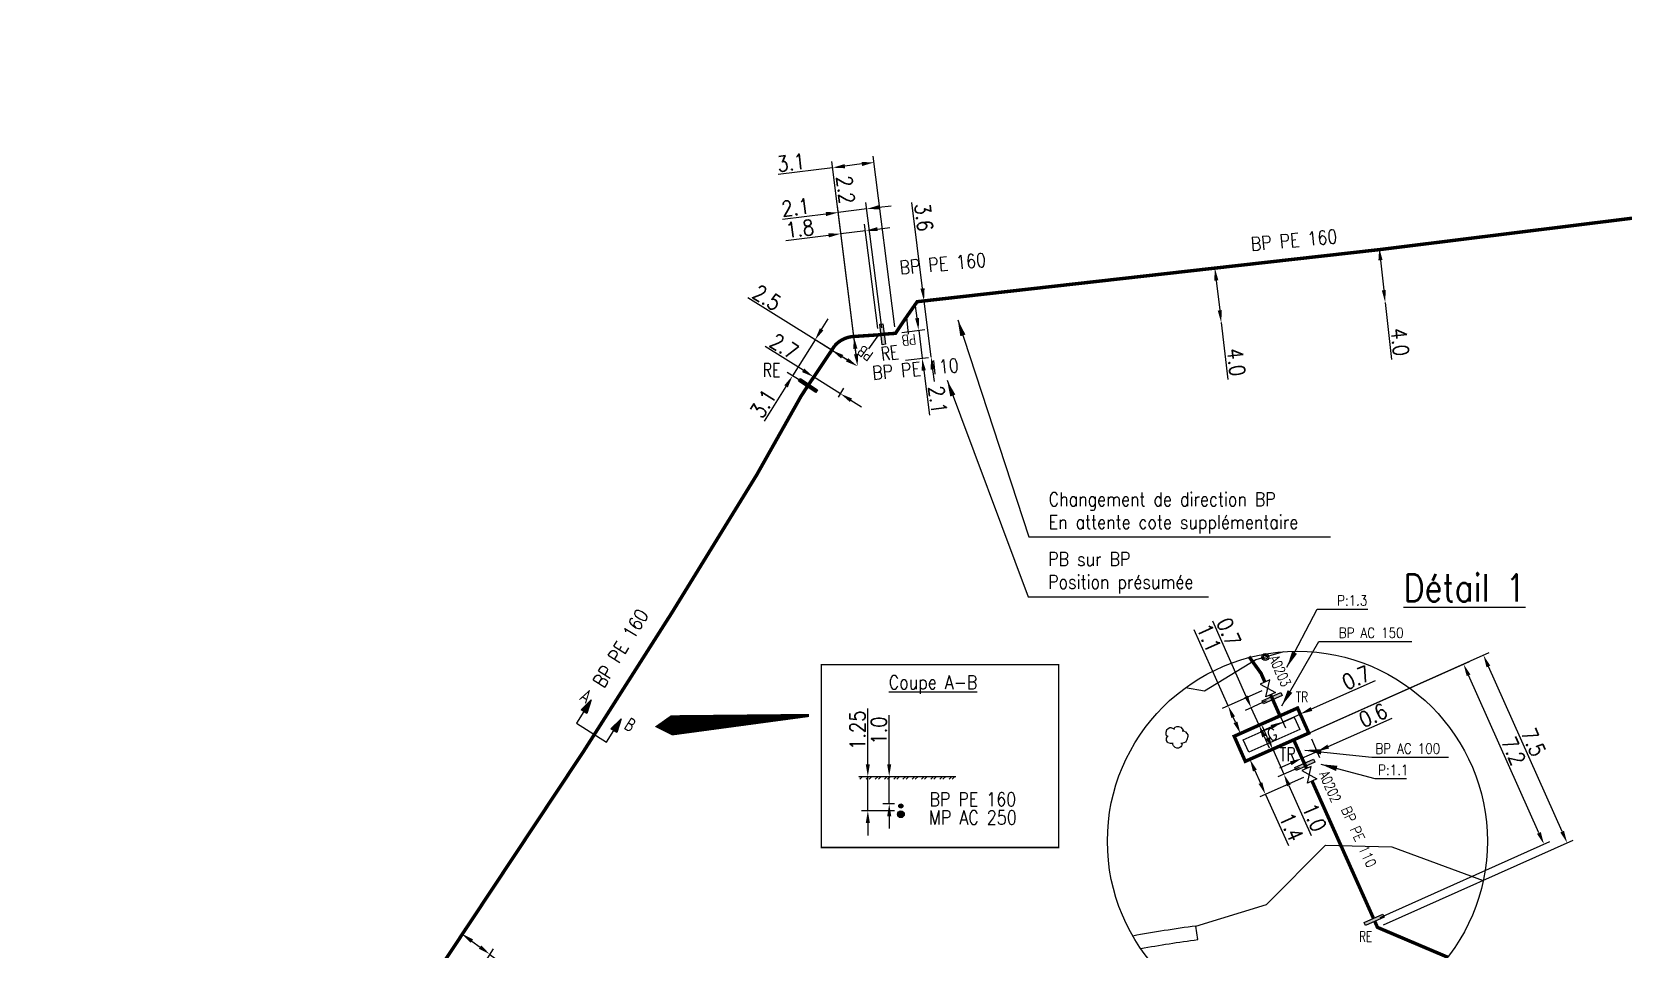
# Model space of a CAD drawing. Header units: millimetres. Extents: x 183997 to 185000, y 127999 to 129007.
# Drawn here: x 184735 to 184851.1, y 128645.7 to 128712.6 of the extents above; entities that cross this region are included whole.
import ezdxf
from ezdxf.enums import TextEntityAlignment as Align

# ---------------------------------------------------------------- set-up
doc = ezdxf.new("R2010")
doc.units = ezdxf.units.MM
doc.header["$PDMODE"] = 34
doc.linetypes.add('L_25_PE', pattern=[2000, 1000, 1000])
doc.layers.get('0').update_dxf_attribs({"linetype": 'CONTINUOUS'})
doc.layers.get('DEFPOINTS').update_dxf_attribs({"linetype": 'CONTINUOUS'})
for name, color, linetype in [('L_150', 1, 'CONTINUOUS'), ('L_340', 7, 'CONTINUOUS'), ('L_900', 7, 'CONTINUOUS')]:
    doc.layers.add(name, color=color, linetype=linetype)
doc.styles.add('G_ROMANS', font='ROMANS.SHX', dxfattribs={"width": 0.75})
doc.styles.add('indication', font='isocp.shx', dxfattribs={"width": 0.85})
doc.styles.get("Standard").update_dxf_attribs({"font": 'romans.shx', "width": 0.85})
doc.dimstyles.get("Standard").update_dxf_attribs({"dimtxt": 1.5, "dimasz": 1.2, "dimexe": 0.625, "dimexo": 0.625, "dimgap": 0.25, "dimtad": 1, "dimdec": 1, "dimzin": 0, "dimdsep": 46, "dimtxsty": 'Standard', "dimcen": -0.5, "dimadec": 0, "dimazin": 0, "dimtfac": 1, "dimtdec": 1, "dimtmove": 0, "dimatfit": 3, "dimfxl": 0, "dimtolj": 1, "dimtzin": 0, "dimarcsym": 0})

# ---------------------------------------------------------------- blocks, each defined once
blk = doc.blocks.new('t322o')
at = {"color": 0, "linetype": 'Continuous'}
for radius in [0.25, 0.15]:
    blk.add_circle((0, 0), radius, dxfattribs=at)
blk = doc.blocks.new('L_300_09')
at = {"color": 0, "linetype": 'Continuous', "flags": 128}
blk.add_lwpolyline([(0.5, -0.38), (-0.5, 0.38), (-0.5, -0.38), (0.5, 0.38), (0.5, -0.38)], dxfattribs=at)
at = {"color": 0, "linetype": 'Continuous', "width": 0.75}
blk.add_attdef('NUM', text='', height=1, dxfattribs=at).set_placement((0, 1.69), align=Align.MIDDLE_CENTER)
at = {"color": 0, "linetype": 'Continuous', "width": 0.75, "flags": 3}
for tag, p in [('DEF_LEG', (0, -5)), ('DEF_COUP', (0, -7.5)), ('DEF_TYPE', (0, -10))]:
    blk.add_attdef(tag, text='', height=1.2, dxfattribs=at).set_placement(p, align=Align.MIDDLE)
blk = doc.blocks.new('L_340_19')
at = {"linetype": 'Continuous'}
blk.add_hatch(color=0, dxfattribs=at).paths.add_polyline_path([(0.12, 0.75), (-0.12, 0.75), (-0.12, -0.75), (0.12, -0.75)])
at = {"color": 0, "linetype": 'Continuous'}
blk.add_lwpolyline([(-0.12, 0.75), (0.12, 0.75), (0.12, -0.75), (-0.12, -0.75)], close=True, dxfattribs=at)
at = {"color": 0, "linetype": 'Continuous', "width": 0.75}
for tag, height, flags, p in [('TR', 1, 8, (0, 1.98)), ('DEF_LEG', 1.2, 3, (0, -5)), ('DEF_COUP', 1.2, 3, (0, -7.5)), ('DEF_TYPE', 1.2, 3, (0, -10))]:
    blk.add_attdef(tag, text='', height=height, dxfattribs=dict(at, flags=flags)).set_placement(p, align=Align.MIDDLE)
blk = doc.blocks.new('L_340_20')
at = {"linetype": 'Continuous'}
blk.add_hatch(color=0, dxfattribs=at).paths.add_polyline_path([(0.12, 0.75), (-0.12, 0.75), (-0.12, -0.75), (0.12, -0.75)])
at = {"color": 0, "linetype": 'Continuous'}
blk.add_lwpolyline([(-0.12, 0.75), (0.12, 0.75), (0.12, -0.75), (-0.12, -0.75)], close=True, dxfattribs=at)
at = {"color": 0, "linetype": 'Continuous', "width": 0.75}
for tag, height, flags, p in [('RE', 1, 8, (0, 2.19)), ('DEF_LEG', 1.2, 3, (0, -5)), ('DEF_COUP', 1.2, 3, (0, -7.5)), ('DEF_TYPE', 1.2, 3, (0, -10))]:
    blk.add_attdef(tag, text='', height=height, dxfattribs=dict(at, flags=flags)).set_placement(p, align=Align.MIDDLE)
blk = doc.blocks.new('*D845')
at = {"layer": 'DEFPOINTS', "color": 0, "linetype": 'Continuous', "transparency": 16777216}
for p in [(184765.55, 128645.48), (184768.42, 128645.3), (184767.6, 128643.98)]:
    blk.add_point(p, dxfattribs=at)
at = {"layer": 'L_150', "color": 0, "linetype": 'Continuous', "lineweight": -2, "transparency": 16777216}
for p, q in [((184765.8, 128645.88), (184766.62, 128647.2)), ((184767.1, 128646.27), (184767.7, 128645.83)), ((184767.85, 128644.38), (184768.67, 128645.7)), ((184768.42, 128645.3), (184771.98, 128642.69))]:
    blk.add_line(p, q, dxfattribs=at)
at = {"layer": 'L_150', "color": 0, "linetype": 'Continuous', "transparency": 16777216}
for points in [[(184767.19, 128646.39), (184767.01, 128646.15), (184766.37, 128646.8)], [(184767.79, 128645.95), (184767.61, 128645.71), (184768.42, 128645.3)]]:
    blk.add_solid(points, dxfattribs=at)
at = {"layer": 'L_150', "color": 0, "linetype": 'Continuous', "transparency": 16777216, "insert": (184771.46, 128644), "char_height": 1.125, "attachment_point": 5, "rotation": 323.7533}
blk.add_mtext('\\A1;2.5', dxfattribs=at)
blk = doc.blocks.new('*D846')
at = {"layer": 'DEFPOINTS', "color": 0, "linetype": 'Continuous', "transparency": 16777216}
for p in [(184795.99, 128658.28), (184795.99, 128658.28), (184798.4, 128655.78)]:
    blk.add_point(p, dxfattribs=at)
at = {"layer": 'L_900', "color": 0, "linetype": 'Continuous', "lineweight": -2, "transparency": 16777216}
for p, q in [((184795.99, 128659.18), (184795.99, 128663.24)), ((184795.99, 128655.78), (184795.99, 128658.28)), ((184797.93, 128655.78), (184795.52, 128655.78)), ((184795.99, 128654.88), (184795.99, 128653.98))]:
    blk.add_line(p, q, dxfattribs=at)
at = {"layer": 'L_900', "color": 0, "linetype": 'Continuous', "transparency": 16777216}
for points in [[(184795.84, 128659.18), (184796.14, 128659.18), (184795.99, 128658.28)], [(184795.84, 128654.88), (184796.14, 128654.88), (184795.99, 128655.78)]]:
    blk.add_solid(points, dxfattribs=at)
at = {"layer": 'L_900', "color": 0, "linetype": 'Continuous', "transparency": 16777216, "insert": (184795.24, 128661.66), "char_height": 1.125, "attachment_point": 5, "rotation": 90}
blk.add_mtext('\\A1;1.25', dxfattribs=at)
blk = doc.blocks.new('*D567')
at = {"layer": 'DEFPOINTS', "color": 0, "linetype": 'Continuous', "transparency": 16777216}
for p in [(184839.45, 128666.49), (184823.53, 128659.39), (184832.93, 128647.81)]:
    blk.add_point(p, dxfattribs=at)
at = {"layer": 'L_900', "color": 0, "linetype": 'Continuous', "lineweight": -2, "transparency": 16777216}
for p, q in [((184823.96, 128659.58), (184839.88, 128666.68)), ((184844.95, 128654.16), (184839.81, 128665.67)), ((184833.36, 128648), (184845.74, 128653.53))]:
    blk.add_line(p, q, dxfattribs=at)
at = {"layer": 'L_900', "color": 0, "linetype": 'Continuous', "transparency": 16777216}
for points in [[(184839.95, 128665.73), (184839.68, 128665.61), (184839.45, 128666.49)], [(184845.09, 128654.22), (184844.81, 128654.1), (184845.32, 128653.34)]]:
    blk.add_solid(points, dxfattribs=at)
at = {"layer": 'L_900', "color": 0, "linetype": 'Continuous', "transparency": 16777216, "insert": (184843.1, 128660.15), "char_height": 1.125, "attachment_point": 5, "rotation": 294.0473}
blk.add_mtext('\\A1;7.2', dxfattribs=at)
blk = doc.blocks.new('*D568')
at = {"layer": 'DEFPOINTS', "color": 0, "linetype": 'Continuous', "transparency": 16777216}
for p in [(184828.16, 128661.45), (184827.06, 128660.96), (184828.76, 128660.1)]:
    blk.add_point(p, dxfattribs=at)
at = {"layer": 'L_900', "color": 0, "linetype": 'Continuous', "lineweight": -2, "transparency": 16777216}
for p, q in [((184829.58, 128660.47), (184834.24, 128662.55)), ((184827.25, 128660.54), (184827.85, 128659.19)), ((184827.66, 128659.61), (184828.76, 128660.1)), ((184828.35, 128661.02), (184828.95, 128659.67)), ((184826.84, 128659.25), (184826.02, 128658.88))]:
    blk.add_line(p, q, dxfattribs=at)
at = {"layer": 'L_900', "color": 0, "linetype": 'Continuous', "transparency": 16777216}
for points in [[(184829.52, 128660.61), (184829.64, 128660.33), (184828.76, 128660.1)], [(184826.78, 128659.38), (184826.9, 128659.11), (184827.66, 128659.61)]]:
    blk.add_solid(points, dxfattribs=at)
at = {"layer": 'L_900', "color": 0, "linetype": 'Continuous', "transparency": 16777216, "insert": (184832.85, 128662.75), "char_height": 1.125, "attachment_point": 5, "rotation": 24.0473}
blk.add_mtext('\\A1;0.6', dxfattribs=at)
blk = doc.blocks.new('*D569')
at = {"layer": 'DEFPOINTS', "color": 0, "linetype": 'Continuous', "transparency": 16777216}
for p in [(184827.06, 128660.96), (184823.86, 128659.54), (184828.2, 128658.41)]:
    blk.add_point(p, dxfattribs=at)
at = {"layer": 'L_900', "color": 0, "linetype": 'Continuous', "lineweight": -2, "transparency": 16777216}
for p, q in [((184826.63, 128660.77), (184823.43, 128659.35)), ((184824.23, 128658.71), (184824.64, 128657.8)), ((184827.77, 128658.22), (184824.58, 128656.79)), ((184825, 128656.98), (184826.67, 128653.25))]:
    blk.add_line(p, q, dxfattribs=at)
at = {"layer": 'L_900', "color": 0, "linetype": 'Continuous', "transparency": 16777216}
for points in [[(184824.37, 128658.78), (184824.09, 128658.65), (184823.86, 128659.54)], [(184824.77, 128657.86), (184824.5, 128657.74), (184825, 128656.98)]]:
    blk.add_solid(points, dxfattribs=at)
at = {"layer": 'L_900', "color": 0, "linetype": 'Continuous', "transparency": 16777216, "insert": (184826.89, 128654.6), "char_height": 1.125, "attachment_point": 5, "rotation": 294.0473}
blk.add_mtext('\\A1;1.4', dxfattribs=at)
blk = doc.blocks.new('*D570')
at = {"layer": 'DEFPOINTS', "color": 0, "linetype": 'Continuous', "transparency": 16777216}
for p in [(184840.9, 128667.14), (184828.16, 128661.45), (184833.17, 128647.27)]:
    blk.add_point(p, dxfattribs=at)
at = {"layer": 'L_900', "color": 0, "linetype": 'Continuous', "lineweight": -2, "transparency": 16777216}
for p, q in [((184828.58, 128661.64), (184841.32, 128667.33)), ((184846.64, 128654.26), (184841.26, 128666.32)), ((184833.6, 128647.46), (184847.44, 128653.63))]:
    blk.add_line(p, q, dxfattribs=at)
at = {"layer": 'L_900', "color": 0, "linetype": 'Continuous', "transparency": 16777216}
for points in [[(184841.4, 128666.38), (184841.13, 128666.25), (184840.9, 128667.14)], [(184846.78, 128654.32), (184846.51, 128654.2), (184847.01, 128653.44)]]:
    blk.add_solid(points, dxfattribs=at)
at = {"layer": 'L_900', "color": 0, "linetype": 'Continuous', "transparency": 16777216, "insert": (184844.55, 128660.78), "char_height": 1.125, "attachment_point": 5, "rotation": 294.0473}
blk.add_mtext('\\A1;7.5', dxfattribs=at)
blk = doc.blocks.new('*D571')
at = {"layer": 'DEFPOINTS', "color": 0, "linetype": 'Continuous', "transparency": 16777216}
for p in [(184825.53, 128660.28), (184827.06, 128660.96), (184827.88, 128659.14)]:
    blk.add_point(p, dxfattribs=at)
at = {"layer": 'L_900', "color": 0, "linetype": 'Continuous', "lineweight": -2, "transparency": 16777216}
for p, q in [((184825.16, 128661.1), (184824.79, 128661.92)), ((184826.63, 128660.77), (184825.1, 128660.09)), ((184825.53, 128660.28), (184826.34, 128658.45)), ((184827.45, 128658.95), (184825.91, 128658.26)), ((184826.71, 128657.63), (184828.34, 128653.97))]:
    blk.add_line(p, q, dxfattribs=at)
at = {"layer": 'L_900', "color": 0, "linetype": 'Continuous', "transparency": 16777216}
for points in [[(184825.3, 128661.16), (184825.02, 128661.04), (184825.53, 128660.28)], [(184826.84, 128657.69), (184826.57, 128657.57), (184826.34, 128658.45)]]:
    blk.add_solid(points, dxfattribs=at)
at = {"layer": 'L_900', "color": 0, "linetype": 'Continuous', "transparency": 16777216, "insert": (184828.57, 128655.3), "char_height": 1.125, "attachment_point": 5, "rotation": 294.0473}
blk.add_mtext('\\A1;1.0', dxfattribs=at)
blk = doc.blocks.new('*D572')
at = {"layer": 'DEFPOINTS', "color": 0, "linetype": 'Continuous', "transparency": 16777216}
for p in [(184825.49, 128663.99), (184826.06, 128662.71), (184824.53, 128662.03)]:
    blk.add_point(p, dxfattribs=at)
at = {"layer": 'L_900', "color": 0, "linetype": 'Continuous', "lineweight": -2, "transparency": 16777216}
for p, q in [((184823.6, 128664.13), (184821.15, 128669.61)), ((184825.06, 128663.8), (184823.53, 128663.11)), ((184824.53, 128662.03), (184823.96, 128663.3)), ((184825.63, 128662.52), (184824.1, 128661.83)), ((184824.9, 128661.2), (184825.27, 128660.38))]:
    blk.add_line(p, q, dxfattribs=at)
at = {"layer": 'L_900', "color": 0, "linetype": 'Continuous', "transparency": 16777216}
for points in [[(184823.73, 128664.19), (184823.46, 128664.07), (184823.96, 128663.3)], [(184825.04, 128661.26), (184824.76, 128661.14), (184824.53, 128662.03)]]:
    blk.add_solid(points, dxfattribs=at)
at = {"layer": 'L_900', "color": 0, "linetype": 'Continuous', "transparency": 16777216, "insert": (184822.32, 128668.83), "char_height": 1.125, "attachment_point": 5, "rotation": 294.0473}
blk.add_mtext('\\A1;0.7', dxfattribs=at)
blk = doc.blocks.new('*D573')
at = {"layer": 'DEFPOINTS', "color": 0, "linetype": 'Continuous', "transparency": 16777216}
for p in [(184825.49, 128663.99), (184827.34, 128663.28), (184827.54, 128662.84)]:
    blk.add_point(p, dxfattribs=at)
at = {"layer": 'L_900', "color": 0, "linetype": 'Continuous', "lineweight": -2, "transparency": 16777216}
for p, q in [((184828.36, 128663.21), (184833.02, 128665.29)), ((184825.68, 128663.56), (184826.45, 128661.84)), ((184826.26, 128662.27), (184827.54, 128662.84)), ((184827.53, 128662.85), (184827.73, 128662.41)), ((184825.44, 128661.9), (184824.61, 128661.54))]:
    blk.add_line(p, q, dxfattribs=at)
at = {"layer": 'L_900', "color": 0, "linetype": 'Continuous', "transparency": 16777216}
for points in [[(184828.3, 128663.35), (184828.42, 128663.07), (184827.54, 128662.84)], [(184825.37, 128662.04), (184825.5, 128661.77), (184826.26, 128662.27)]]:
    blk.add_solid(points, dxfattribs=at)
at = {"layer": 'L_900', "color": 0, "linetype": 'Continuous', "transparency": 16777216, "insert": (184831.63, 128665.49), "char_height": 1.125, "attachment_point": 5, "rotation": 24.0473}
blk.add_mtext('\\A1;0.7', dxfattribs=at)
blk = doc.blocks.new('*D574')
at = {"layer": 'DEFPOINTS', "color": 0, "linetype": 'Continuous', "transparency": 16777216}
for p in [(184825.17, 128664.72), (184826.06, 128662.71), (184823.18, 128661.42)]:
    blk.add_point(p, dxfattribs=at)
at = {"layer": 'L_900', "color": 0, "linetype": 'Continuous', "lineweight": -2, "transparency": 16777216}
for p, q in [((184822.28, 128663.43), (184819.8, 128669)), ((184824.74, 128664.53), (184821.85, 128663.24)), ((184822.81, 128662.24), (184822.65, 128662.61)), ((184825.63, 128662.52), (184822.75, 128661.23))]:
    blk.add_line(p, q, dxfattribs=at)
at = {"layer": 'L_900', "color": 0, "linetype": 'Continuous', "transparency": 16777216}
for points in [[(184822.78, 128662.67), (184822.51, 128662.55), (184822.28, 128663.43)], [(184822.95, 128662.3), (184822.67, 128662.18), (184823.18, 128661.42)]]:
    blk.add_solid(points, dxfattribs=at)
at = {"layer": 'L_900', "color": 0, "linetype": 'Continuous', "transparency": 16777216, "insert": (184820.88, 128668.4), "char_height": 1.125, "attachment_point": 5, "rotation": 294.0473}
blk.add_mtext('\\A1;1.1', dxfattribs=at)
blk = doc.blocks.new('*D255')
at = {"layer": 'DEFPOINTS', "color": 0, "linetype": 'Continuous', "transparency": 16777216}
for p in [(184797.55, 128658.28), (184797.55, 128658.28), (184798.4, 128656.28)]:
    blk.add_point(p, dxfattribs=at)
at = {"layer": 'L_900', "color": 0, "linetype": 'Continuous', "lineweight": -2, "transparency": 16777216}
for p, q in [((184797.55, 128659.18), (184797.55, 128662.76)), ((184797.55, 128656.28), (184797.55, 128658.28)), ((184797.93, 128656.28), (184797.08, 128656.28)), ((184797.55, 128655.38), (184797.55, 128654.48))]:
    blk.add_line(p, q, dxfattribs=at)
at = {"layer": 'L_900', "color": 0, "linetype": 'Continuous', "transparency": 16777216}
for points in [[(184797.4, 128659.18), (184797.7, 128659.18), (184797.55, 128658.28)], [(184797.4, 128655.38), (184797.7, 128655.38), (184797.55, 128656.28)]]:
    blk.add_solid(points, dxfattribs=at)
at = {"layer": 'L_900', "color": 0, "linetype": 'Continuous', "transparency": 16777216, "insert": (184796.8, 128661.64), "char_height": 1.125, "attachment_point": 5, "rotation": 90}
blk.add_mtext('\\A1;1.0', dxfattribs=at)
blk = doc.blocks.new('L_340_13')
at = {"color": 0, "linetype": 'Continuous', "flags": 128}
blk.add_lwpolyline([(0, 0), (0, 1.25)], dxfattribs=at)
at = {"color": 0, "linetype": 'Continuous', "style": 'G_ROMANS', "width": 0.75}
blk.add_text('PB', height=0.75, dxfattribs=at).set_placement((0, 1.66), align=Align.MIDDLE)
at = {"color": 0, "linetype": 'Continuous', "width": 0.75, "flags": 3}
for tag, p in [('DEF_LEG', (0, -10)), ('DEF_COUP', (0, -12.5)), ('DEF_TYPE', (0, -15))]:
    blk.add_attdef(tag, text='', height=1.2, dxfattribs=at).set_placement(p, align=Align.MIDDLE)
blk = doc.blocks.new('*D262')
at = {"layer": 'DEFPOINTS', "color": 0, "linetype": 'Continuous', "transparency": 16777216}
for p in [(184794.97, 128690.4), (184795.25, 128688.22), (184795.25, 128688.22)]:
    blk.add_point(p, dxfattribs=at)
at = {"layer": 'L_150', "color": 0, "linetype": 'Continuous', "lineweight": -2, "transparency": 16777216}
for p, q in [((184794.97, 128690.4), (184793.48, 128702.19)), ((184795.13, 128689.11), (184795.08, 128689.5))]:
    blk.add_line(p, q, dxfattribs=at)
at = {"layer": 'L_150', "color": 0, "linetype": 'Continuous', "transparency": 16777216}
for points in [[(184795.23, 128689.52), (184794.93, 128689.49), (184794.97, 128690.4)], [(184795.28, 128689.13), (184794.98, 128689.09), (184795.25, 128688.22)]]:
    blk.add_solid(points, dxfattribs=at)
at = {"layer": 'L_150', "color": 0, "linetype": 'Continuous', "transparency": 16777216, "insert": (184794.37, 128701.11), "char_height": 1.125, "attachment_point": 5, "rotation": 277.1932}
blk.add_mtext('\\A1;2.2', dxfattribs=at)
blk = doc.blocks.new('*D69')
at = {"layer": 'DEFPOINTS', "color": 0, "linetype": 'Continuous', "transparency": 16777216}
for p in [(184791.63, 128686.82), (184793.6, 128685.59), (184794, 128686.22)]:
    blk.add_point(p, dxfattribs=at)
at = {"layer": 'L_340', "color": 0, "linetype": 'Continuous', "lineweight": -2, "transparency": 16777216}
for p, q in [((184791.27, 128687.93), (184788.49, 128689.67)), ((184791.88, 128687.22), (184792.28, 128687.85)), ((184794, 128686.22), (184792.03, 128687.45)), ((184793.85, 128685.98), (184794.25, 128686.62)), ((184794.76, 128685.75), (184795.53, 128685.27))]:
    blk.add_line(p, q, dxfattribs=at)
at = {"layer": 'L_340', "color": 0, "linetype": 'Continuous', "transparency": 16777216}
for points in [[(184791.35, 128688.06), (184791.19, 128687.8), (184792.03, 128687.45)], [(184794.84, 128685.87), (184794.68, 128685.62), (184794, 128686.22)]]:
    blk.add_solid(points, dxfattribs=at)
at = {"layer": 'L_340', "color": 0, "linetype": 'Continuous', "transparency": 16777216, "insert": (184789.89, 128689.67), "char_height": 1.125, "attachment_point": 5, "rotation": 327.9929}
blk.add_mtext('\\A1;2.7', dxfattribs=at)
blk = doc.blocks.new('*D70')
at = {"layer": 'DEFPOINTS', "color": 0, "linetype": 'Continuous', "transparency": 16777216}
for p in [(184794.02, 128697.9), (184796.77, 128690.52), (184795.25, 128688.22)]:
    blk.add_point(p, dxfattribs=at)
at = {"layer": 'L_340', "color": 0, "linetype": 'Continuous', "lineweight": -2, "transparency": 16777216}
for p, q in [((184795.19, 128688.68), (184793.96, 128698.36)), ((184796.71, 128690.99), (184795.75, 128698.59)), ((184796.7, 128698.23), (184797.6, 128698.35)), ((184793.13, 128697.78), (184790.01, 128697.39)), ((184795.81, 128698.12), (184794.02, 128697.9))]:
    blk.add_line(p, q, dxfattribs=at)
at = {"layer": 'L_340', "color": 0, "linetype": 'Continuous', "transparency": 16777216}
for points in [[(184796.68, 128698.38), (184796.72, 128698.09), (184795.81, 128698.12)], [(184793.11, 128697.93), (184793.15, 128697.63), (184794.02, 128697.9)]]:
    blk.add_solid(points, dxfattribs=at)
at = {"layer": 'L_340', "color": 0, "linetype": 'Continuous', "transparency": 16777216, "insert": (184791.03, 128698.27), "char_height": 1.125, "attachment_point": 5, "rotation": 7.1932}
blk.add_mtext('\\A1;1.8', dxfattribs=at)
blk = doc.blocks.new('*D71')
at = {"layer": 'DEFPOINTS', "color": 0, "linetype": 'Continuous', "transparency": 16777216}
for p in [(184793.36, 128689.4), (184795.25, 128688.22), (184795.25, 128688.22)]:
    blk.add_point(p, dxfattribs=at)
at = {"layer": 'L_150', "color": 0, "linetype": 'Continuous', "lineweight": -2, "transparency": 16777216}
for p, q in [((184793.36, 128689.4), (184787.23, 128693.23)), ((184794.48, 128688.69), (184794.12, 128688.92))]:
    blk.add_line(p, q, dxfattribs=at)
at = {"layer": 'L_150', "color": 0, "linetype": 'Continuous', "transparency": 16777216}
for points in [[(184794.2, 128689.05), (184794.04, 128688.79), (184793.36, 128689.4)], [(184794.56, 128688.82), (184794.4, 128688.57), (184795.25, 128688.22)]]:
    blk.add_solid(points, dxfattribs=at)
at = {"layer": 'L_150', "color": 0, "linetype": 'Continuous', "transparency": 16777216, "insert": (184788.63, 128693.23), "char_height": 1.125, "attachment_point": 5, "rotation": 327.9929}
blk.add_mtext('\\A1;2.5', dxfattribs=at)
blk = doc.blocks.new('*D72')
at = {"layer": 'DEFPOINTS', "color": 0, "linetype": 'Continuous', "transparency": 16777216}
for p in [(184793.83, 128699.45), (184797.07, 128690.56), (184795.25, 128688.22)]:
    blk.add_point(p, dxfattribs=at)
at = {"layer": 'L_340', "color": 0, "linetype": 'Continuous', "lineweight": -2, "transparency": 16777216}
for p, q in [((184795.19, 128688.68), (184793.77, 128699.92)), ((184795.91, 128699.71), (184793.83, 128699.45)), ((184797.01, 128691.03), (184795.85, 128700.18)), ((184796.8, 128699.83), (184797.7, 128699.94)), ((184792.93, 128699.34), (184789.77, 128698.94))]:
    blk.add_line(p, q, dxfattribs=at)
at = {"layer": 'L_340', "color": 0, "linetype": 'Continuous', "transparency": 16777216}
for points in [[(184792.92, 128699.49), (184792.95, 128699.19), (184793.83, 128699.45)], [(184796.78, 128699.98), (184796.82, 128699.68), (184795.91, 128699.71)]]:
    blk.add_solid(points, dxfattribs=at)
at = {"layer": 'L_340', "color": 0, "linetype": 'Continuous', "transparency": 16777216, "insert": (184790.72, 128699.82), "char_height": 1.125, "attachment_point": 5, "rotation": 7.1932}
blk.add_mtext('\\A1;2.1', dxfattribs=at)
blk = doc.blocks.new('*D73')
at = {"layer": 'DEFPOINTS', "color": 0, "linetype": 'Continuous', "transparency": 16777216}
for p in [(184792.14, 128690.15), (184795.25, 128688.22), (184791.63, 128686.82)]:
    blk.add_point(p, dxfattribs=at)
at = {"layer": 'L_340', "color": 0, "linetype": 'Continuous', "lineweight": -2, "transparency": 16777216}
for p, q in [((184792.62, 128690.92), (184793.1, 128691.68)), ((184794.85, 128688.46), (184791.75, 128690.4)), ((184792.14, 128690.15), (184790.5, 128687.53)), ((184790.02, 128686.76), (184788.43, 128684.21)), ((184791.24, 128687.07), (184790.1, 128687.77))]:
    blk.add_line(p, q, dxfattribs=at)
at = {"layer": 'L_340', "color": 0, "linetype": 'Continuous', "transparency": 16777216}
for points in [[(184792.49, 128691), (184792.75, 128690.84), (184792.14, 128690.15)], [(184789.9, 128686.84), (184790.15, 128686.68), (184790.5, 128687.53)]]:
    blk.add_solid(points, dxfattribs=at)
at = {"layer": 'L_340', "color": 0, "linetype": 'Continuous', "transparency": 16777216, "insert": (184788.35, 128685.5), "char_height": 1.125, "attachment_point": 5, "rotation": 57.9929}
blk.add_mtext('\\A1;3.1', dxfattribs=at)
blk = doc.blocks.new('*D75')
at = {"layer": 'DEFPOINTS', "color": 0, "linetype": 'Continuous', "transparency": 16777216}
for p in [(184833.3, 128696.86), (184833.73, 128692.89), (184833.73, 128692.89)]:
    blk.add_point(p, dxfattribs=at)
at = {"layer": 'L_150', "color": 0, "linetype": 'Continuous', "lineweight": -2, "transparency": 16777216}
for p, q in [((184833.39, 128695.97), (184833.64, 128693.78)), ((184833.73, 128692.89), (184834.19, 128688.73))]:
    blk.add_line(p, q, dxfattribs=at)
at = {"layer": 'L_150', "color": 0, "linetype": 'Continuous', "transparency": 16777216}
for points in [[(184833.54, 128695.99), (184833.24, 128695.95), (184833.3, 128696.86)], [(184833.78, 128693.8), (184833.49, 128693.77), (184833.73, 128692.89)]]:
    blk.add_solid(points, dxfattribs=at)
at = {"layer": 'L_150', "color": 0, "linetype": 'Continuous', "transparency": 16777216, "insert": (184834.81, 128690), "char_height": 1.125, "attachment_point": 5, "rotation": 276.3026}
blk.add_mtext('\\A1;4.0', dxfattribs=at)
blk = doc.blocks.new('*D78')
at = {"layer": 'DEFPOINTS', "color": 0, "linetype": 'Continuous', "transparency": 16777216}
for p in [(184821.31, 128695.39), (184821.77, 128691.41), (184821.77, 128691.41)]:
    blk.add_point(p, dxfattribs=at)
at = {"layer": 'L_150', "color": 0, "linetype": 'Continuous', "lineweight": -2, "transparency": 16777216}
for p, q in [((184821.41, 128694.49), (184821.67, 128692.31)), ((184821.77, 128691.41), (184822.26, 128687.26))]:
    blk.add_line(p, q, dxfattribs=at)
at = {"layer": 'L_150', "color": 0, "linetype": 'Continuous', "transparency": 16777216}
for points in [[(184821.56, 128694.51), (184821.26, 128694.47), (184821.31, 128695.39)], [(184821.82, 128692.32), (184821.52, 128692.29), (184821.77, 128691.41)]]:
    blk.add_solid(points, dxfattribs=at)
at = {"layer": 'L_150', "color": 0, "linetype": 'Continuous', "transparency": 16777216, "insert": (184822.87, 128688.53), "char_height": 1.125, "attachment_point": 5, "rotation": 276.7005}
blk.add_mtext('\\A1;4.0', dxfattribs=at)
blk = doc.blocks.new('*D83')
at = {"layer": 'DEFPOINTS', "color": 0, "linetype": 'Continuous', "transparency": 16777216}
for p in [(184798.01, 128690.63), (184798.27, 128688.6), (184799.95, 128688.81)]:
    blk.add_point(p, dxfattribs=at)
at = {"layer": 'L_150', "color": 0, "linetype": 'Continuous', "lineweight": -2, "transparency": 16777216}
for p, q in [((184799.58, 128691.74), (184799.47, 128692.63)), ((184798.48, 128690.69), (184800.16, 128690.9)), ((184799.7, 128690.84), (184799.95, 128688.81)), ((184798.74, 128688.66), (184800.42, 128688.87)), ((184800.07, 128687.92), (184800.48, 128684.65))]:
    blk.add_line(p, q, dxfattribs=at)
at = {"layer": 'L_150', "color": 0, "linetype": 'Continuous', "transparency": 16777216}
for points in [[(184799.73, 128691.76), (184799.44, 128691.72), (184799.7, 128690.84)], [(184800.22, 128687.94), (184799.92, 128687.9), (184799.95, 128688.81)]]:
    blk.add_solid(points, dxfattribs=at)
at = {"layer": 'L_150', "color": 0, "linetype": 'Continuous', "transparency": 16777216, "insert": (184801.09, 128685.79), "char_height": 1.125, "attachment_point": 5, "rotation": 277.1932}
blk.add_mtext('\\A1;2.1', dxfattribs=at)
blk = doc.blocks.new('*D84')
at = {"layer": 'DEFPOINTS', "color": 0, "linetype": 'Continuous', "transparency": 16777216}
for p in [(184793.41, 128702.72), (184798.01, 128690.63), (184795.25, 128688.22)]:
    blk.add_point(p, dxfattribs=at)
at = {"layer": 'L_150', "color": 0, "linetype": 'Continuous', "lineweight": -2, "transparency": 16777216}
for p, q in [((184795.19, 128688.68), (184793.36, 128703.18)), ((184795.55, 128702.99), (184794.31, 128702.83)), ((184797.96, 128691.1), (184796.38, 128703.57)), ((184793.41, 128702.72), (184789.44, 128702.22))]:
    blk.add_line(p, q, dxfattribs=at)
at = {"layer": 'L_150', "color": 0, "linetype": 'Continuous', "transparency": 16777216}
for points in [[(184794.29, 128702.98), (184794.33, 128702.68), (184793.41, 128702.72)], [(184795.53, 128703.14), (184795.57, 128702.84), (184796.44, 128703.1)]]:
    blk.add_solid(points, dxfattribs=at)
at = {"layer": 'L_150', "color": 0, "linetype": 'Continuous', "transparency": 16777216, "insert": (184790.39, 128703.09), "char_height": 1.125, "attachment_point": 5, "rotation": 7.1932}
blk.add_mtext('\\A1;3.1', dxfattribs=at)
blk = doc.blocks.new('*D95')
at = {"layer": 'DEFPOINTS', "color": 0, "linetype": 'Continuous', "transparency": 16777216}
for p in [(184800.09, 128693), (184800.61, 128688.89), (184800.61, 128688.89)]:
    blk.add_point(p, dxfattribs=at)
at = {"layer": 'L_150', "color": 0, "linetype": 'Continuous', "lineweight": -2, "transparency": 16777216}
for p, q in [((184799.98, 128693.9), (184799.19, 128700.18)), ((184800.61, 128688.89), (184800.09, 128693)), ((184800.72, 128688), (184800.84, 128687.11))]:
    blk.add_line(p, q, dxfattribs=at)
at = {"layer": 'L_150', "color": 0, "linetype": 'Continuous', "transparency": 16777216}
for points in [[(184800.13, 128693.92), (184799.83, 128693.88), (184800.09, 128693)], [(184800.87, 128688.02), (184800.57, 128687.98), (184800.61, 128688.89)]]:
    blk.add_solid(points, dxfattribs=at)
at = {"layer": 'L_150', "color": 0, "linetype": 'Continuous', "transparency": 16777216, "insert": (184800.08, 128699.1), "char_height": 1.125, "attachment_point": 5, "rotation": 277.1932}
blk.add_mtext('\\A1;3.6', dxfattribs=at)

msp = doc.modelspace()

# ---------------------------------------------------------------- hatches: boundary and pattern name
at = {"layer": 'L_900', "ltscale": 0.5}
h = msp.add_hatch(color=256, dxfattribs=at)
h.dxf.hatch_style = 1
h.paths.add_polyline_path([(184775.07, 128663.16), (184775.49, 128662.89), (184775.81, 128663.87)])
h = msp.add_hatch(color=256, dxfattribs=at)
h.dxf.hatch_style = 1
h.paths.add_polyline_path([(184777.25, 128661.77), (184777.67, 128661.5), (184777.99, 128662.48)])
at = {"layer": 'L_900'}
h = msp.add_hatch(dxfattribs=at)
h.set_pattern_fill('ANSI32', color=256, scale=0.05)
h.set_pattern_definition([(45, (382.41333, -51.96177), (-0.3367596045, 0.3367596045), []), (45, (382.63784, -51.96177), (-0.3367596045, 0.3367596045), [])])
h.paths.add_polyline_path([(184802.42, 128658.28), (184795.33, 128658.28), (184795.33, 128658.08), (184802.42, 128658.08)])
h = msp.add_hatch(color=256, dxfattribs=at)
h.dxf.hatch_style = 1
h.paths.add_polyline_path([(184798.65, 128655.53, 1), (184798.15, 128655.53, 1)])
h = msp.add_hatch(color=256, dxfattribs=at)
h.dxf.hatch_style = 1
h.paths.add_polyline_path([(184798.55, 128656.13, 1), (184798.25, 128656.13, 1)])

# ---------------------------------------------------------------- linework, layer by layer
at = {"layer": 'L_150', "linetype": 'L_25_PE', "const_width": 0.25, "flags": 128}
msp.add_lwpolyline([(184689.14, 128662.34), (184691.19, 128657.73), (184691.32, 128657.45), (184691.32, 128657.45), (184691.32, 128657.45), (184699.21, 128653.52), (184708.22, 128649.88), (184713.89, 128647.6), (184715.87, 128649.99), (184717.57, 128652.91), (184718.8, 128654.77), (184724.55, 128651.02), (184726.94, 128649.45), (184734.49, 128644.48), (184744.62, 128637.66), (184744.96, 128637.74), (184752.05, 128639.27), (184762.17, 128641.45), (184762.78, 128641.58), (184763.24, 128642), (184763.44, 128642.3), (184775.28, 128660.16), (184781.69, 128670.23), (184787.89, 128680.31), (184791.14, 128686.08), (184791.63, 128686.82), (184793.36, 128689.4), (184793.57, 128689.72, -0.204272), (184794.97, 128690.4), (184796.77, 128690.52), (184797.07, 128690.56), (184798.01, 128690.63), (184798.8, 128691.81), (184799.59, 128692.94), (184821.31, 128695.39), (184833.31, 128696.74), (184862.83, 128700.41), (184883.62, 128702.87), (184916.78, 128706.81), (184929.24, 128708.28), (184940.91, 128709.61), (184960.36, 128711.74), (184968.08, 128712.36), (184969.88, 128712.51), (184969.95, 128712.21), (184969.5, 128711.79), (184969.69, 128710.87), (184970.36, 128710.57), (184970.84, 128708.66)], format="xyb", dxfattribs=at)
at = {"layer": 'L_900', "color": 252}
for p, q in [((184817.79, 128661.66), (184817.73, 128661.49)), ((184817.73, 128661.49), (184817.73, 128661.32)), ((184817.73, 128661.32), (184817.85, 128661.2)), ((184817.9, 128661.77), (184817.79, 128661.66)), ((184817.79, 128661.09), (184817.85, 128661.2)), ((184817.85, 128661.2), (184817.9, 128661.26)), ((184818.02, 128661.83), (184817.9, 128661.77)), ((184818.13, 128661.83), (184818.02, 128661.83)), ((184818.3, 128661.77), (184818.13, 128661.83)), ((184818.3, 128661.77), (184818.42, 128661.89)), ((184818.36, 128661.72), (184818.3, 128661.77)), ((184818.42, 128661.89), (184818.53, 128661.94)), ((184818.53, 128661.94), (184818.65, 128661.94)), ((184818.65, 128661.94), (184818.82, 128661.89)), ((184818.82, 128661.89), (184818.93, 128661.77)), ((184818.93, 128661.77), (184818.99, 128661.66)), ((184819.05, 128661.6), (184818.93, 128661.6)), ((184818.99, 128661.66), (184818.99, 128661.6)), ((184819.16, 128661.54), (184819.05, 128661.6)), ((184819.16, 128661.54), (184819.27, 128661.43)), ((184819.27, 128661.43), (184819.33, 128661.32)), ((184819.33, 128661.2), (184819.27, 128660.97)), ((184819.33, 128661.32), (184819.33, 128661.2)), ((184817.79, 128660.97), (184817.79, 128661.09)), ((184817.79, 128660.92), (184817.79, 128660.97)), ((184817.85, 128660.8), (184817.79, 128660.92)), ((184817.9, 128660.74), (184817.85, 128660.8)), ((184818.07, 128660.69), (184817.9, 128660.74)), ((184818.19, 128660.69), (184818.07, 128660.69)), ((184818.19, 128660.69), (184818.25, 128660.69)), ((184818.25, 128660.69), (184818.25, 128660.74)), ((184818.25, 128660.63), (184818.25, 128660.69)), ((184818.3, 128660.52), (184818.25, 128660.63)), ((184818.42, 128660.4), (184818.3, 128660.52)), ((184818.53, 128660.34), (184818.42, 128660.4)), ((184818.65, 128660.34), (184818.53, 128660.34)), ((184818.76, 128660.4), (184818.65, 128660.34)), ((184818.82, 128660.46), (184818.76, 128660.4)), ((184818.87, 128660.69), (184818.82, 128660.69)), ((184818.87, 128660.52), (184818.82, 128660.46)), ((184819.05, 128660.74), (184818.87, 128660.69)), ((184818.93, 128660.63), (184818.87, 128660.52)), ((184818.93, 128660.63), (184818.93, 128660.69)), ((184819.16, 128660.8), (184819.05, 128660.74)), ((184819.22, 128660.86), (184819.16, 128660.8)), ((184819.27, 128660.97), (184819.22, 128660.86))]:
    msp.add_line(p, q, dxfattribs=at)
at = {"layer": 'L_900', "color": 252, "flags": 128}
for points in [[(184826.32, 128667.38), (184824.29, 128666.79), (184820.55, 128664.5), (184819.16, 128664.75)], [(184819.93, 128647.37), (184825.07, 128648.95), (184829.38, 128653.28), (184834.21, 128653.16), (184840.89, 128650.7)]]:
    msp.add_lwpolyline(points, dxfattribs=at)
at = {"layer": 'L_900', "color": 1, "linetype": 'Continuous', "ltscale": 0.5, "const_width": 0.25, "flags": 128}
for points in [[(184824.96, 128665.17), (184824.68, 128665.81), (184823.8, 128667.03)], [(184825.49, 128663.99), (184825.37, 128664.26)], [(184825.49, 128663.99), (184826.06, 128662.71)], [(184827.06, 128660.96), (184827.88, 128659.14)]]:
    msp.add_lwpolyline(points, dxfattribs=at)
at = {"layer": 'L_900', "const_width": 0.1}
msp.add_lwpolyline([(184792.59, 128666.45), (184809.91, 128666.45), (184809.91, 128653.1), (184792.59, 128653.1)], close=True, dxfattribs=at)
at = {"layer": 'L_900', "ltscale": 0.5, "flags": 128}
for points in [[(184775.49, 128662.89), (184775.07, 128663.16), (184775.81, 128663.87)], [(184777.67, 128661.5), (184777.25, 128661.77), (184777.99, 128662.48)]]:
    msp.add_lwpolyline(points, close=True, dxfattribs=at)
at = {"layer": 'L_900', "color": 254, "linetype": 'Continuous'}
msp.add_lwpolyline([(184791.7, 128662.74, 0.226, 1.35, 0), (184782.7, 128662.09, 2.71, 0, 0), (184780.45, 128661.92, 2.71, 0, 0)], format="xyseb", dxfattribs=at)
at = {"layer": 'L_900', "ltscale": 0.5, "flags": 128}
msp.add_lwpolyline([(184775.28, 128663.03), (184774.74, 128662.18), (184776.92, 128660.79), (184777.46, 128661.64)], dxfattribs=at)
at = {"layer": 'L_900', "color": 0, "linetype": 'Continuous', "const_width": 0.25, "flags": 128}
msp.add_lwpolyline([(184827.34, 128663.28), (184828.16, 128661.45), (184823.53, 128659.39), (184822.72, 128661.22)], close=True, dxfattribs=at)
at = {"layer": 'L_900', "flags": 128}
msp.add_lwpolyline([(184823.53, 128659.39), (184828.16, 128661.45), (184827.34, 128663.28), (184822.72, 128661.22)], close=True, dxfattribs=at)
at = {"layer": 'L_900', "color": 0, "linetype": 'Continuous'}
msp.add_lwpolyline([(184823.38, 128660.96), (184827.09, 128662.62), (184827.5, 128661.71), (184823.78, 128660.05)], close=True, dxfattribs=at)
at = {"layer": 'L_900', "color": 1, "linetype": 'Continuous', "ltscale": 0.5, "flags": 128}
msp.add_lwpolyline([(184827.88, 128659.14, 0.25, 0.25, 0), (184828, 128658.86, 0.25, 0.25, 0)], format="xyseb", dxfattribs=at)
at = {"layer": 'L_900', "flags": 128}
msp.add_lwpolyline([(184795.33, 128658.28), (184802.42, 128658.28)], dxfattribs=at)
at = {"layer": 'L_900', "color": 1, "linetype": 'Continuous', "ltscale": 0.5, "const_width": 0.25}
for points in [[(184828.4, 128657.95), (184832.88, 128647.93)], [(184832.98, 128647.7), (184833.17, 128647.27), (184838.3, 128645.09)]]:
    msp.add_lwpolyline(points, dxfattribs=at)
at = {"layer": 'L_900', "color": 252, "flags": 128}
msp.add_lwpolyline([(184815.9, 128645.73, -0.010677), (184820.06, 128646.38), (184819.93, 128647.37, 0.011695), (184815.32, 128646.64, 0.011695)], format="xyb", dxfattribs=at)
at = {"layer": 'L_900'}
for centre, radius in [((184827.33, 128653.56), 13.86), ((184798.4, 128655.53), 0.25), ((184798.4, 128656.13), 0.15)]:
    msp.add_circle(centre, radius, dxfattribs=at)

# ---------------------------------------------------------------- block references
at = {"layer": 'L_340'}
for p, rotation in [((184798.8, 128691.81), 186.5433295234023), ((184796.77, 128690.52), 144.1946677577166)]:
    msp.add_blockref('L_340_13', p, dxfattribs=dict(at, rotation=rotation))
ref = msp.add_blockref('L_340_20', (184797.07, 128690.56), dxfattribs=dict(at, rotation=7.193160048828607))
ref.add_attrib('RE', 'RE', dxfattribs={"layer": '0', "color": 0, "linetype": 'Continuous', "height": 1, "rotation": 7.1932, "width": 0.75}).set_placement((184797.58, 128689.2), align=Align.MIDDLE)
ref = msp.add_blockref('L_340_20', (184791.63, 128686.82), dxfattribs=dict(at, rotation=56.2082665515688))
ref.add_attrib('RE', 'RE', dxfattribs={"layer": '0', "color": 0, "linetype": 'Continuous', "height": 1, "width": 0.75}).set_placement((184788.96, 128687.95), align=Align.MIDDLE)
at = {"layer": 'L_900', "ltscale": 0.5}
ref = msp.add_blockref('L_300_09', (184825.17, 128664.72), dxfattribs=dict(at, rotation=294.0472755481376))
ref.add_attrib('NUM', 'A0203', dxfattribs={"layer": '0', "color": 0, "linetype": 'Continuous', "height": 0.75, "rotation": 294.0473, "width": 0.75}).set_placement((184826.07, 128665.99), align=Align.MIDDLE_CENTER)
at = {"layer": 'L_900', "color": 252, "rotation": 196.0411395349684}
msp.add_blockref('t322o', (184824.99, 128667), dxfattribs=at)
at = {"layer": 'L_900', "ltscale": 0.5}
ref = msp.add_blockref('L_340_19', (184825.49, 128663.99), dxfattribs=dict(at, rotation=294.0472755569219))
ref.add_attrib('TR', 'TR', dxfattribs={"layer": '0', "color": 0, "linetype": 'Continuous', "height": 0.75, "width": 0.75}).set_placement((184827.67, 128664.08), align=Align.MIDDLE)
ref = msp.add_blockref('L_340_19', (184827.88, 128659.14), dxfattribs=dict(at, rotation=294.047275568981))
ref.add_attrib('TR', 'TR', dxfattribs={"layer": '0', "color": 0, "linetype": 'Continuous', "height": 1, "width": 0.75}).set_placement((184826.6, 128659.9), align=Align.MIDDLE)
ref = msp.add_blockref('L_300_09', (184828.2, 128658.41), dxfattribs=dict(at, rotation=294.0472755602717))
ref.add_attrib('NUM', 'A0202', dxfattribs={"layer": '0', "color": 0, "linetype": 'Continuous', "height": 0.75, "rotation": 294.0473, "width": 0.75}).set_placement((184829.72, 128657.54), align=Align.MIDDLE_CENTER)
ref = msp.add_blockref('L_340_20', (184832.93, 128647.81), dxfattribs=dict(at, rotation=294.0472755585545))
ref.add_attrib('RE', 'RE', dxfattribs={"layer": '0', "color": 0, "linetype": 'Continuous', "height": 0.75, "width": 0.75}).set_placement((184832.31, 128646.6), align=Align.MIDDLE)

# ---------------------------------------------------------------- texts
at = {"layer": 'L_150', "linetype": 'Continuous', "width": 0.85}
for s, rotation, p in [('BP PE 160', 5.2268, (184827.08, 128697.43)), ('BP PE 160', 5.2268, (184801.45, 128695.71)), ('BP PE 110', 5.2268, (184799.46, 128688.02)), ('BP PE 160', 58.42, (184777.96, 128667.65))]:
    msp.add_text(s, height=1, rotation=rotation, dxfattribs=at).set_placement(p, align=Align.MIDDLE)
at = {"layer": 'L_150', "linetype": 'Continuous', "insert": (184809.18, 128677.52), "char_height": 1, "attachment_point": 4}
msp.add_mtext('Changement de direction BP\\PEn attente cote supplémentaire', dxfattribs=at)
at = {"layer": 'L_340', "linetype": 'Continuous', "insert": (184809.14, 128673.15), "char_height": 1, "attachment_point": 4}
msp.add_mtext('PB sur BP\\PPosition présumée', dxfattribs=at)
at = {"layer": 'L_900', "linetype": 'Continuous', "width": 0.85}
for s, p in [('BP PE 160', (184803.65, 128656.62)), ('MP AC 250', (184803.65, 128655.29))]:
    msp.add_text(s, height=1, dxfattribs=at).set_placement(p, align=Align.MIDDLE)
at = {"layer": 'L_900', "color": 1, "linetype": 'Continuous', "width": 0.85}
msp.add_text('BP PE 110', height=0.75, rotation=294.0473, dxfattribs=at).set_placement((184831.81, 128653.88), align=Align.MIDDLE)
at = {"layer": 'L_900', "insert": (184835.08, 128673.05), "char_height": 2, "attachment_point": 1}
msp.add_mtext_dynamic_manual_height_columns('{\\LDétail 1}', width=12.5863, gutter_width=5, heights=[0], dxfattribs=at)
at = {"layer": 'L_900', "color": 1, "linetype": 'Continuous', "char_height": 0.75, "attachment_point": 4}
for s, insert in [('P:1.3', (184830.22, 128671.13)), ('BP AC 150', (184830.35, 128668.77)), ('BP AC 100', (184833.02, 128660.32)), ('P:1.1', (184833.22, 128658.76))]:
    msp.add_mtext(s, dxfattribs=dict(at, insert=insert))
at = {"layer": 'L_900', "ltscale": 0.5, "insert": (184797.52, 128665.66), "char_height": 1, "attachment_point": 1}
msp.add_mtext_dynamic_manual_height_columns('{\\LCoupe A-B}', width=10.9942, gutter_width=5, heights=[0], dxfattribs=at)
at = {"layer": 'L_900', "char_height": 1, "width": 1.6265, "attachment_point": 1, "rotation": 327.528, "style": 'indication'}
for s, insert in [('A', (184775.41, 128664.77)), ('B', (184778.66, 128662.65))]:
    msp.add_mtext(s, dxfattribs=dict(at, insert=insert))
at = {"layer": 'L_900', "insert": (184825.49, 128661.35), "char_height": 0.875, "width": 1.7717, "attachment_point": 5, "rotation": 24.0473}
msp.add_mtext('G', dxfattribs=at)

# ---------------------------------------------------------------- dimensions: what is measured, and where the dimension line sits
at = {"layer": 'L_150', "linetype": 'Continuous'}
for base, p1, p2, angle, override, picture, middle in [((184793.41, 128702.72), (184798.01, 128690.63), (184795.25, 128688.22), 7.1932, {"dimscale": 0.75}, '*D84', (184790.48, 128702.35)), ((184795.25, 128688.22), (184794.97, 128690.4), (184795.25, 128688.22), 97.1932, {"dimscale": 0.75}, '*D262', (184793.63, 128701.01)), ((184833.73, 128692.89), (184833.3, 128696.86), (184833.73, 128692.89), 96.3026, {"dimscale": 0.75}, '*D75', (184834.06, 128689.92)), ((184821.77, 128691.41), (184821.31, 128695.39), (184821.77, 128691.41), 96.7005, {"dimscale": 0.75}, '*D78', (184822.12, 128688.44)), ((184799.9541, 128688.8095), (184798.0147, 128690.631), (184798.2714, 128688.5971), 97.1932, {"dimscale": 0.75, "dimatfit": 0}, '*D83', (184800.3469, 128685.6973)), ((184768.42, 128645.3), (184765.55, 128645.48), (184767.6, 128643.98), 143.7533, {"dimscale": 0.75}, '*D845', (184771.02, 128643.4))]:
    dim = msp.add_linear_dim(base=base, p1=p1, p2=p2, angle=angle, dimstyle='Standard', override=override, dxfattribs=at)
    dim.commit()
    dim.dimension.update_dxf_attribs({"geometry": picture, "text_midpoint": middle, "dimtype": 160})
for base, p1, p2, angle, text, override, picture, middle in [((184800.61, 128688.89), (184800.09, 128693), (184800.61, 128688.89), 97.1932, '3.6', {"dimscale": 0.75, "dimatfit": 0}, '*D95', (184799.33, 128699)), ((184795.25, 128688.22), (184793.36, 128689.4), (184795.25, 128688.22), 147.9929, '2.5', {"dimscale": 0.75}, '*D71', (184788.24, 128692.6))]:
    dim = msp.add_linear_dim(base=base, p1=p1, p2=p2, angle=angle, text=text, dimstyle='Standard', override=override, dxfattribs=at)
    dim.commit()
    dim.dimension.update_dxf_attribs({"geometry": picture, "text_midpoint": middle, "dimtype": 160})
at = {"layer": 'L_340', "linetype": 'Continuous'}
for base, p1, angle, picture, middle in [((184793.83, 128699.45), (184797.07, 128690.56), 7.1932, '*D72', (184790.82, 128699.07)), ((184794.02, 128697.9), (184796.77, 128690.52), 7.1932, '*D70', (184791.13, 128697.53)), ((184792.14, 128690.15), (184791.63, 128686.82), 237.9929, '*D73', (184788.99, 128685.11))]:
    dim = msp.add_linear_dim(base=base, p1=p1, p2=(184795.25, 128688.22), angle=angle, dimstyle='Standard', override={"dimscale": 0.75, "dimatfit": 0}, dxfattribs=at)
    dim.commit()
    dim.dimension.update_dxf_attribs({"geometry": picture, "text_midpoint": middle, "dimtype": 160})
dim = msp.add_linear_dim(base=(184794, 128686.22), p1=(184791.63, 128686.82), p2=(184793.6, 128685.59), angle=147.9929, text='2.7', dimstyle='Standard', override={"dimscale": 0.75, "dimatfit": 0}, dxfattribs=at)
dim.commit()
dim.dimension.update_dxf_attribs({"geometry": '*D69', "text_midpoint": (184789.5, 128689.04), "dimtype": 160})
at = {"layer": 'L_900', "linetype": 'Continuous'}
for base, p1, p2, angle, text, override, picture, middle in [((184823.18, 128661.42), (184825.17, 128664.72), (184826.06, 128662.71), 114.0473, '1.1', {"dimscale": 0.75}, '*D574', (184820.2, 128668.1)), ((184824.53, 128662.03), (184825.49, 128663.99), (184826.06, 128662.71), 114.0473, '0.7', {"dimscale": 0.75}, '*D572', (184821.63, 128668.52)), ((184839.45, 128666.49), (184832.93, 128647.81), (184823.53, 128659.39), 294.0473, '7.2', {"dimscale": 0.75, "dimatfit": 0}, '*D567', (184842.41, 128659.84)), ((184795.99, 128658.28), (184798.4, 128655.78), (184795.99, 128658.28), 270, '1.25', {"dimscale": 0.75, "dimatfit": 0}, '*D846', (184795.99, 128661.66)), ((184797.55, 128658.28), (184798.4, 128656.28), (184797.55, 128658.28), 270, '1.0', {"dimscale": 0.75, "dimatfit": 0}, '*D255', (184797.55, 128661.64)), ((184825.53, 128660.28), (184827.88, 128659.14), (184827.06, 128660.96), 294.0473, '1.0', {"dimscale": 0.75}, '*D571', (184827.88, 128654.99)), ((184823.86, 128659.54), (184828.2, 128658.41), (184827.06, 128660.96), 294.0473, '1.4', {"dimscale": 0.75}, '*D569', (184826.2, 128654.29))]:
    dim = msp.add_linear_dim(base=base, p1=p1, p2=p2, angle=angle, text=text, dimstyle='Standard', override=override, dxfattribs=at)
    dim.commit()
    dim.dimension.update_dxf_attribs({"geometry": picture, "text_midpoint": middle, "dimtype": 160})
at = {"layer": 'L_900', "color": 1, "linetype": 'Continuous'}
for base, p1, p2, angle, text, picture, middle in [((184840.9, 128667.14), (184833.17, 128647.27), (184828.16, 128661.45), 294.0473, '7.5', '*D570', (184843.87, 128660.48)), ((184827.54, 128662.84), (184825.49, 128663.99), (184827.34, 128663.28), 204.0473, '0.7', '*D573', (184831.93, 128664.8)), ((184828.76, 128660.1), (184827.06, 128660.96), (184828.16, 128661.45), 204.0473, '0.6', '*D568', (184833.15, 128662.06))]:
    dim = msp.add_linear_dim(base=base, p1=p1, p2=p2, angle=angle, text=text, dimstyle='Standard', override={"dimscale": 0.75, "dimatfit": 0}, dxfattribs=at)
    dim.commit()
    dim.dimension.update_dxf_attribs({"geometry": picture, "text_midpoint": middle, "dimtype": 160})

# ---------------------------------------------------------------- leaders
at = {"layer": 'L_150', "linetype": 'Continuous', "annotation_type": 0, "has_hookline": 1, "hookline_direction": 0, "text_width": 20.56}
msp.add_leader([(184802.55, 128691.62), (184807.73, 128675.77), (184808.93, 128675.77)], dimstyle='Standard', dxfattribs=at)
at = {"layer": 'L_340', "linetype": 'Continuous', "annotation_type": 0, "has_hookline": 1, "hookline_direction": 0, "text_width": 11.7}
msp.add_leader([(184801.77, 128687.21), (184807.69, 128671.4), (184808.89, 128671.4)], dimstyle='Standard', dxfattribs=at)
at = {"layer": 'L_900', "color": 1, "linetype": 'Continuous', "annotation_type": 0, "has_hookline": 1, "hookline_direction": 0}
for points, text_width in [([(184826.57, 128666.26), (184828.77, 128670.5), (184829.97, 128670.5)], 2.25), ([(184826.19, 128663.45), (184828.9, 128668.14), (184830.1, 128668.14)], 5.34), ([(184827.88, 128660.21), (184832.77, 128659.7)], 5.34), ([(184829.04, 128659.18), (184832.97, 128658.14)], 2.06)]:
    msp.add_leader(points, dimstyle='Standard', dxfattribs=dict(at, text_width=text_width))

doc.saveas('drawing.dxf')
